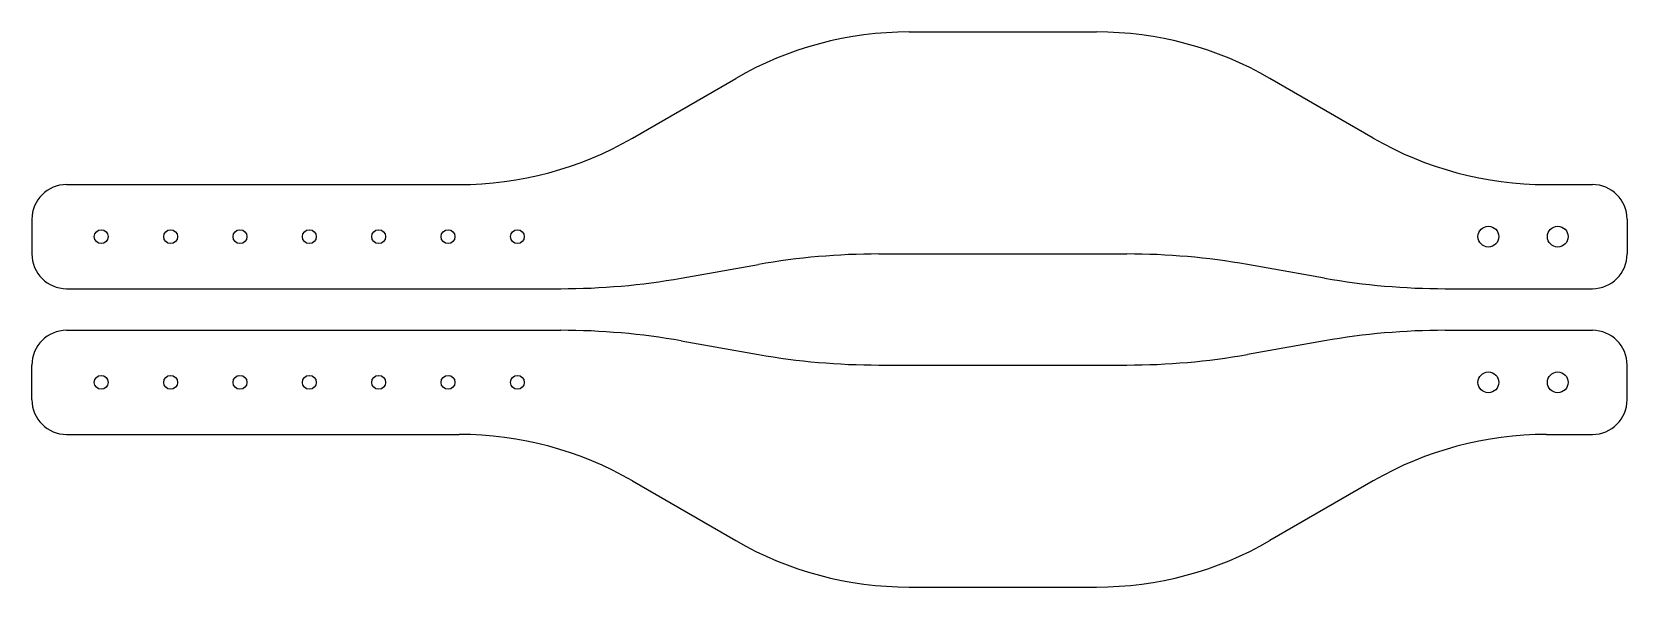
# Model space of a CAD drawing. Header units: millimetres. Extents: x -140 to 90, y 0 to 80.
import ezdxf

# ---------------------------------------------------------------- set-up
doc = ezdxf.new("R2010")
doc.units = ezdxf.units.MM
doc.layers.get('0').update_dxf_attribs({"lineweight": 25, "true_color": 0xffffff})

msp = doc.modelspace()

# ---------------------------------------------------------------- linework, layer by layer
for p, q in [((-13.5, 80), (13.5, 80)), ((-53.4, 64.7), (-38.5, 73.3)), ((53.4, 64.7), (38.5, 73.3)), ((-135, 58), (-78.4, 58)), ((78.4, 58), (85, 58)), ((-140, 53), (-140, 48)), ((90, 53), (90, 48)), ((-46.38, 44.52), (-35.26, 46.48)), ((-17.89, 48), (17.89, 48)), ((46.38, 44.52), (35.26, 46.48)), ((-135, 43), (-63.75, 43)), ((63.75, 43), (85, 43)), ((-135, 37), (-63.75, 37)), ((63.75, 37), (85, 37)), ((-46.38, 35.48), (-35.26, 33.52)), ((46.38, 35.48), (35.26, 33.52)), ((-140, 27), (-140, 32)), ((-17.89, 32), (17.89, 32)), ((90, 27), (90, 32)), ((-135, 22), (-78.4, 22)), ((78.4, 22), (85, 22)), ((-53.4, 15.3), (-38.5, 6.7)), ((53.4, 15.3), (38.5, 6.7)), ((-13.5, 0), (13.5, 0))]:
    msp.add_line(p, q)
for centre, radius in [((-130, 50.5), 1), ((-120, 50.5), 1), ((-110, 50.5), 1), ((-100, 50.5), 1), ((-90, 50.5), 1), ((-80, 50.5), 1), ((-70, 50.5), 1), ((70, 50.5), 1.5), ((80, 50.5), 1.5), ((-130, 29.5), 1), ((-120, 29.5), 1), ((-110, 29.5), 1), ((-100, 29.5), 1), ((-90, 29.5), 1), ((-80, 29.5), 1), ((-70, 29.5), 1), ((70, 29.5), 1.5), ((80, 29.5), 1.5)]:
    msp.add_circle(centre, radius)
for centre, radius, start, end in [((-13.5, 30), 50, 90, 120), ((13.5, 30), 50, 60, 90), ((-78.4, 108), 50, 270, 300), ((78.4, 108), 50, 240, 270), ((-135, 53), 5, 90, 180), ((85, 53), 5, 0, 90), ((-135, 48), 5, 180, 270), ((-17.89, -52), 100, 90, 100), ((17.89, -52), 100, 80, 90), ((85, 48), 5, 270, 0), ((-63.75, 143), 100, 270, 280), ((63.75, 143), 100, 260, 270), ((-135, 32), 5, 90, 180), ((-63.75, -63), 100, 80, 90), ((63.75, -63), 100, 90, 100), ((85, 32), 5, 0, 90), ((-17.89, 132), 100, 260, 270), ((17.89, 132), 100, 270, 280), ((-135, 27), 5, 180, 270), ((85, 27), 5, 270, 0), ((-78.4, -28), 50, 60, 90), ((78.4, -28), 50, 90, 120), ((-13.5, 50), 50, 240, 270), ((13.5, 50), 50, 270, 300)]:
    msp.add_arc(centre, radius, start, end)

doc.saveas('drawing.dxf')
